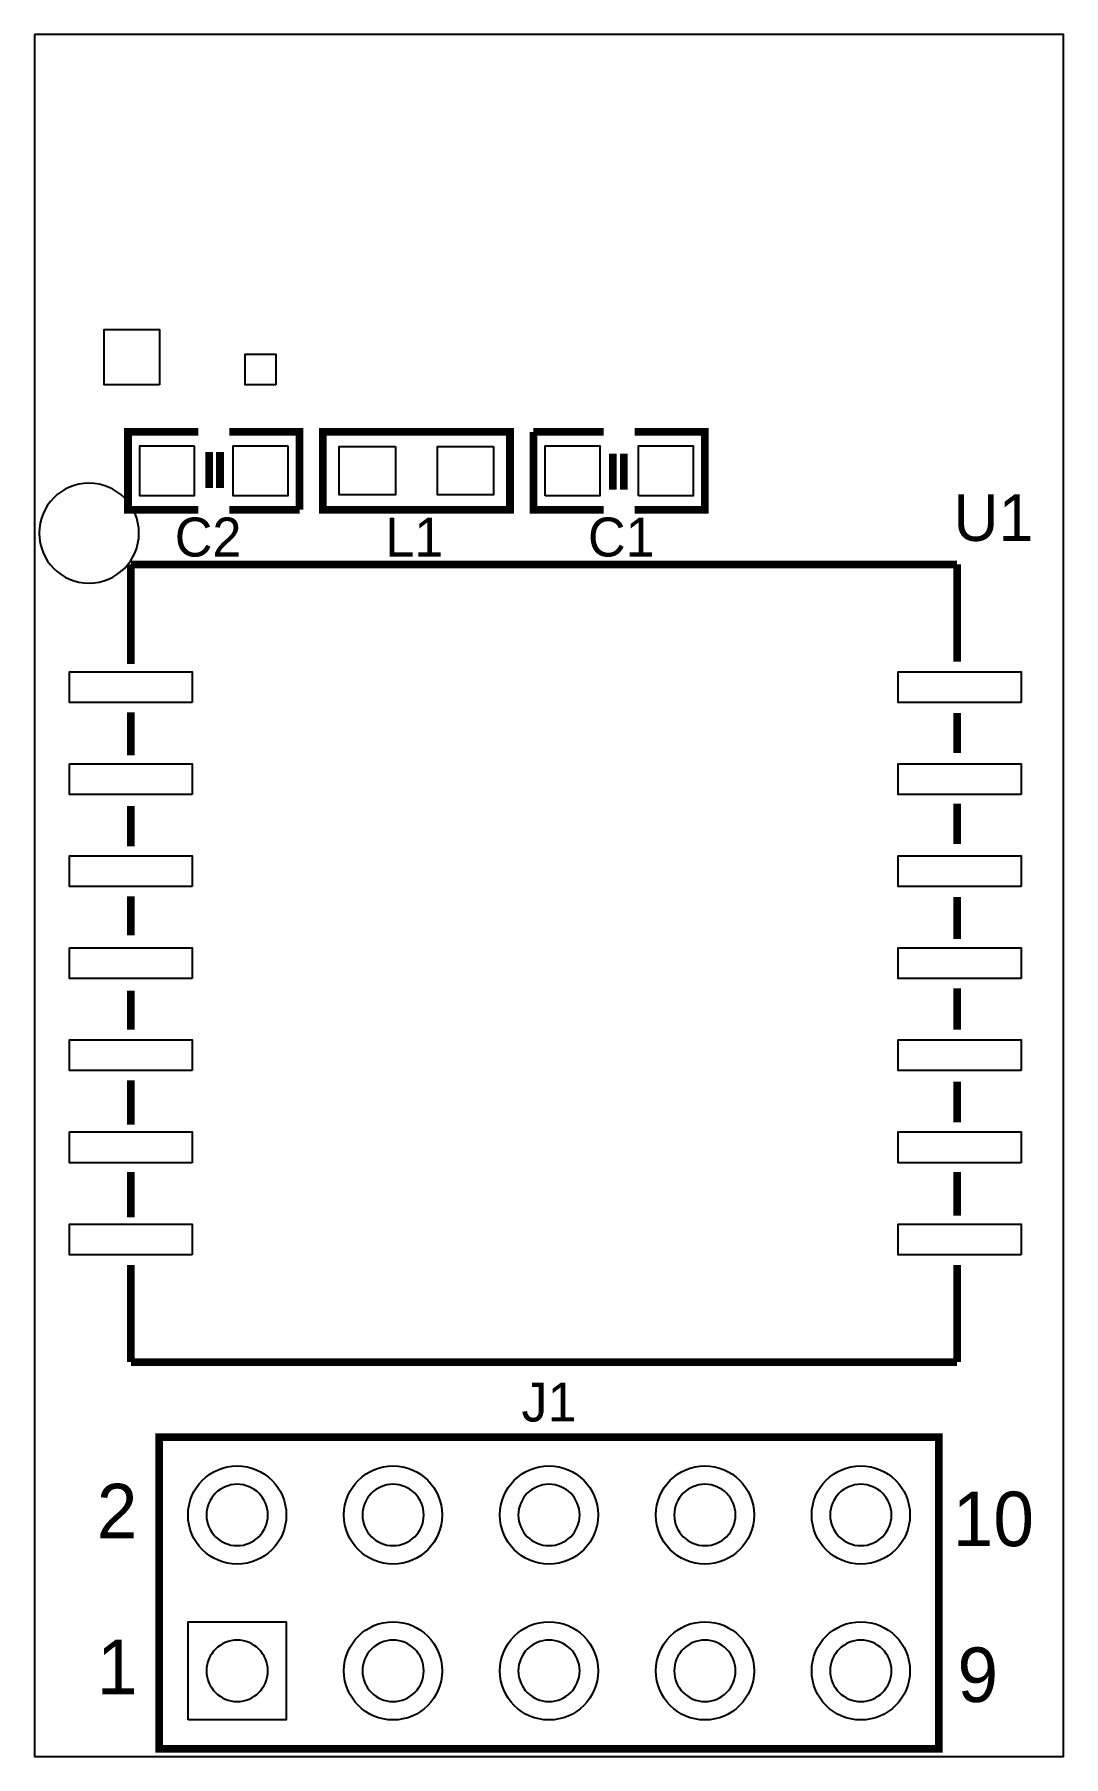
# Model space of a CAD drawing. Extents: x 13.8 to 30.6, y 9.4 to 37.5.
import ezdxf
from ezdxf.enums import TextEntityAlignment as Align

# ---------------------------------------------------------------- set-up
doc = ezdxf.new("R2010")
doc.units = 0
for name, color, linetype in [('BG_OUTLINE', 6, 'CONTINUOUS'), ('BO_SILKSCREEN_TOP', 7, 'CONTINUOUS'), ('PG_SILKSCREEN_TOP', 7, 'CONTINUOUS'), ('PIN_TOP', 1, 'CONTINUOUS'), ('RE_DISPLAY_TOP', 142, 'CONTINUOUS'), ('RE_SILKSCREEN_TOP', 7, 'CONTINUOUS')]:
    doc.layers.add(name, color=color, linetype=linetype)

msp = doc.modelspace()

# ---------------------------------------------------------------- linework, layer by layer
at = {"layer": 'BG_OUTLINE'}
msp.add_lwpolyline([(13.843, 37.465), (13.843, 9.398), (30.607, 9.398), (30.607, 37.465)], close=True, dxfattribs=at)
at = {"layer": 'BO_SILKSCREEN_TOP'}
msp.add_lwpolyline([(15.545308, 29.337, 1), (13.918692, 29.337, 1)], format="xyb", close=True, dxfattribs=at)
at = {"layer": 'PG_SILKSCREEN_TOP', "const_width": 0.127}
for points in [[(16.51, 29.718), (15.367, 29.718), (15.367, 30.988), (16.51, 30.988)], [(17.018, 30.988), (18.161, 30.988), (18.161, 29.718)], [(21.59, 29.718), (18.542, 29.718), (18.542, 30.988), (21.59, 30.988), (21.59, 29.718)], [(23.114, 29.718), (21.971, 29.718), (21.971, 30.988)], [(21.971, 30.988), (23.114, 30.988)], [(23.622, 30.988), (24.765, 30.988), (24.765, 29.718), (23.622, 29.718)], [(16.6878, 30.0736), (16.6878, 30.6578)], [(16.8656, 30.0736), (16.8656, 30.6578)], [(23.2664, 30.6324), (23.2664, 30.0482)], [(23.4442, 30.6324), (23.4442, 30.0482)], [(18.161, 29.718), (17.018, 29.718)], [(28.873958, 28.826968), (15.41399, 28.826968)], [(15.41399, 28.826968), (15.41399, 27.2034)], [(28.873958, 27.2415), (28.873958, 28.826968)], [(15.41399, 26.416), (15.41399, 25.7175)], [(28.873958, 25.7556), (28.873958, 26.4033)], [(28.873958, 24.2697), (28.873958, 24.9301)], [(15.41399, 24.892), (15.41399, 24.2316)], [(15.41399, 23.4188), (15.41399, 22.7838)], [(28.873958, 22.7203), (28.873958, 23.4061)], [(15.41399, 21.8821), (15.41399, 21.2471)], [(28.873958, 21.2471), (28.873958, 21.9202)], [(15.41399, 20.4216), (15.41399, 19.6977)], [(28.873958, 19.7358), (28.873958, 20.3962)], [(15.41399, 18.923), (15.41399, 18.1864)], [(28.873958, 18.2118), (28.873958, 18.923)], [(15.41399, 17.4117), (15.41399, 15.826994)], [(28.873958, 15.826994), (28.873958, 17.4117)], [(15.41399, 15.826994), (28.873958, 15.826994)], [(15.875, 14.605), (28.575, 14.605), (28.575, 9.525), (15.875, 9.525), (15.875, 14.605)]]:
    msp.add_lwpolyline(points, dxfattribs=at)
at = {"layer": 'PIN_TOP'}
for points in [[(15.877667, 31.756223), (14.977745, 31.756223), (14.977745, 32.656145), (15.877667, 32.656145)], [(17.776063, 31.753937), (17.275937, 31.753937), (17.275937, 32.254063), (17.776063, 32.254063)], [(16.4465, 30.7594), (16.4465, 29.9466), (15.5575, 29.9466), (15.5575, 30.7594)], [(17.9705, 30.7594), (17.9705, 29.9466), (17.0815, 29.9466), (17.0815, 30.7594)], [(19.7231, 30.7467), (19.7231, 29.9593), (18.8087, 29.9593), (18.8087, 30.7467)], [(21.3233, 30.7467), (21.3233, 29.9593), (20.4089, 29.9593), (20.4089, 30.7467)], [(22.1615, 29.9466), (22.1615, 30.7594), (23.0505, 30.7594), (23.0505, 29.9466)], [(23.6855, 29.9466), (23.6855, 30.7594), (24.5745, 30.7594), (24.5745, 29.9466)], [(16.413988, 26.576909), (14.413992, 26.576909), (14.413992, 27.077035), (16.413988, 27.077035)], [(29.914088, 26.576909), (27.914092, 26.576909), (27.914092, 27.077035), (29.914088, 27.077035)], [(16.413988, 25.077039), (14.413992, 25.077039), (14.413992, 25.577165), (16.413988, 25.577165)], [(29.914088, 25.077039), (27.914092, 25.077039), (27.914092, 25.577165), (29.914088, 25.577165)], [(16.413988, 23.576915), (14.413992, 23.576915), (14.413992, 24.077041), (16.413988, 24.077041)], [(29.914088, 23.576915), (27.914092, 23.576915), (27.914092, 24.077041), (29.914088, 24.077041)], [(16.413988, 22.077045), (14.413992, 22.077045), (14.413992, 22.577171), (16.413988, 22.577171)], [(29.914088, 22.077045), (27.914092, 22.077045), (27.914092, 22.577171), (29.914088, 22.577171)], [(16.413988, 20.576921), (14.413992, 20.576921), (14.413992, 21.077047), (16.413988, 21.077047)], [(29.914088, 20.576921), (27.914092, 20.576921), (27.914092, 21.077047), (29.914088, 21.077047)], [(16.413988, 19.077051), (14.413992, 19.077051), (14.413992, 19.577177), (16.413988, 19.577177)], [(29.914088, 19.077051), (27.914092, 19.077051), (27.914092, 19.577177), (29.914088, 19.577177)], [(16.413988, 17.576927), (14.413992, 17.576927), (14.413992, 18.077053), (16.413988, 18.077053)], [(29.914088, 17.576927), (27.914092, 17.576927), (27.914092, 18.077053), (29.914088, 18.077053)], [(16.3449, 9.9949), (16.3449, 11.594846), (17.944846, 11.594846), (17.944846, 9.9949)]]:
    msp.add_lwpolyline(points, close=True, dxfattribs=at)
for centre in [(17.145, 13.335), (19.685, 13.335), (22.225, 13.335), (24.765, 13.335), (27.305, 13.335), (19.685, 10.795), (22.225, 10.795), (24.765, 10.795), (27.305, 10.795)]:
    msp.add_circle(centre, 0.799973, dxfattribs=at)
at = {"layer": 'RE_DISPLAY_TOP'}
for points in [[(17.644872, 13.335, 1), (16.645128, 13.335, 1)], [(20.184872, 13.335, 1), (19.185128, 13.335, 1)], [(22.724872, 13.335, 1), (21.725128, 13.335, 1)], [(25.264872, 13.335, 1), (24.265128, 13.335, 1)], [(27.804872, 13.335, 1), (26.805128, 13.335, 1)], [(17.644872, 10.795, 1), (16.645128, 10.795, 1)], [(20.184872, 10.795, 1), (19.185128, 10.795, 1)], [(22.724872, 10.795, 1), (21.725128, 10.795, 1)], [(25.264872, 10.795, 1), (24.265128, 10.795, 1)], [(27.804872, 10.795, 1), (26.805128, 10.795, 1)]]:
    msp.add_lwpolyline(points, format="xyb", close=True, dxfattribs=at)

# ---------------------------------------------------------------- texts
at = {"layer": 'PG_SILKSCREEN_TOP'}
for s, p in [('2', (14.859, 12.954)), ('1', (14.859, 10.414))]:
    msp.add_text(s, height=0.889, dxfattribs=at).set_placement(p)
for s, p in [('10', (29.464, 12.827)), ('9', (29.21, 10.287))]:
    msp.add_text(s, height=0.889, dxfattribs=at).set_placement(p, align=Align.CENTER)
at = {"layer": 'RE_SILKSCREEN_TOP'}
for s, height, p in [('U1', 0.762, (29.464, 29.21)), ('J1', 0.635, (22.225, 14.859))]:
    msp.add_text(s, height=height, dxfattribs=at).set_placement(p, align=Align.CENTER)
for s, p in [('C2', (16.129, 28.956)), ('L1', (19.558, 28.956)), ('C1', (22.86, 28.956))]:
    msp.add_text(s, height=0.635, dxfattribs=at).set_placement(p)

doc.saveas('drawing.dxf')
